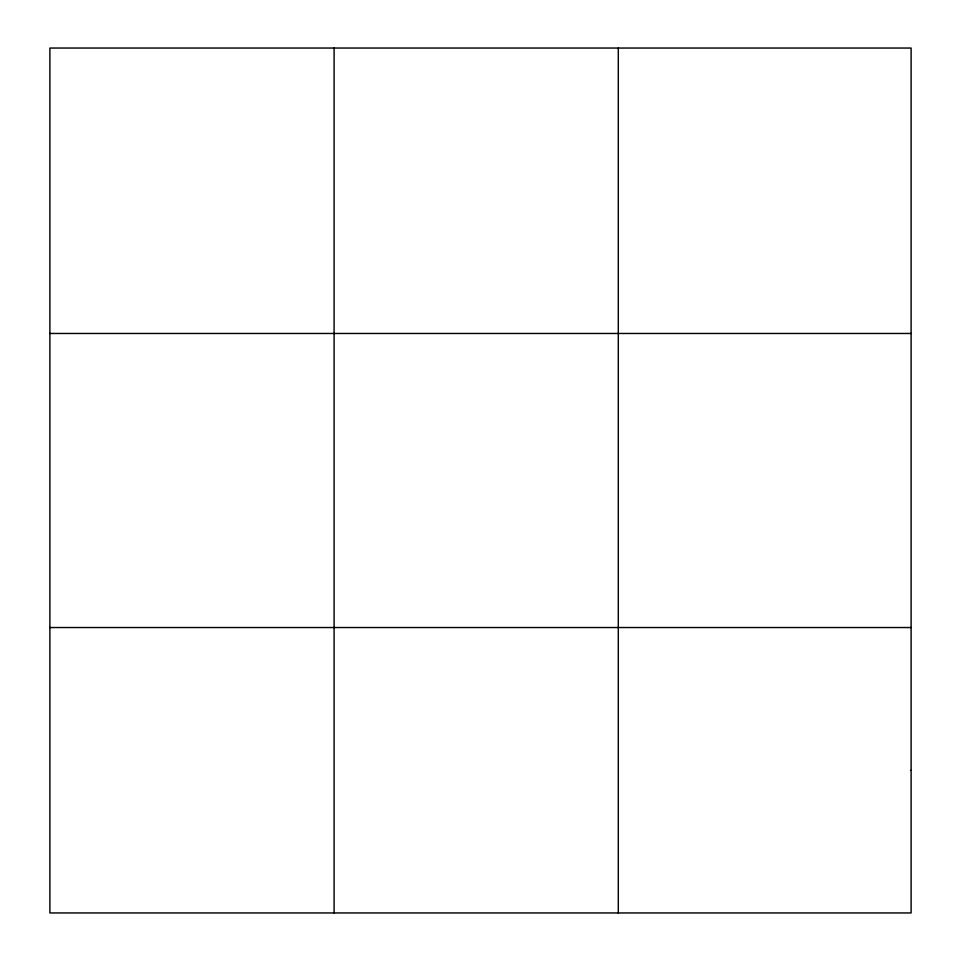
<?xml version="1.0" encoding="UTF-8"?>
<svg xmlns="http://www.w3.org/2000/svg" width="961" height="961" viewBox="0 0 961 961"><rect width="100%" height="100%" fill="white"/><g stroke="black" fill="none" stroke-linecap="round" stroke-linejoin="round"><path stroke-width="1.44" d="M334.092 48.05L334.092 912.95M618.295 48.05L618.295 912.95M49.888 333.467L911.112 333.467M49.888 627.533L911.112 627.533M911.112 770.241L911.112 912.95L49.888 912.95L49.888 48.05L911.112 48.05L911.112 770.241"/></g></svg>
